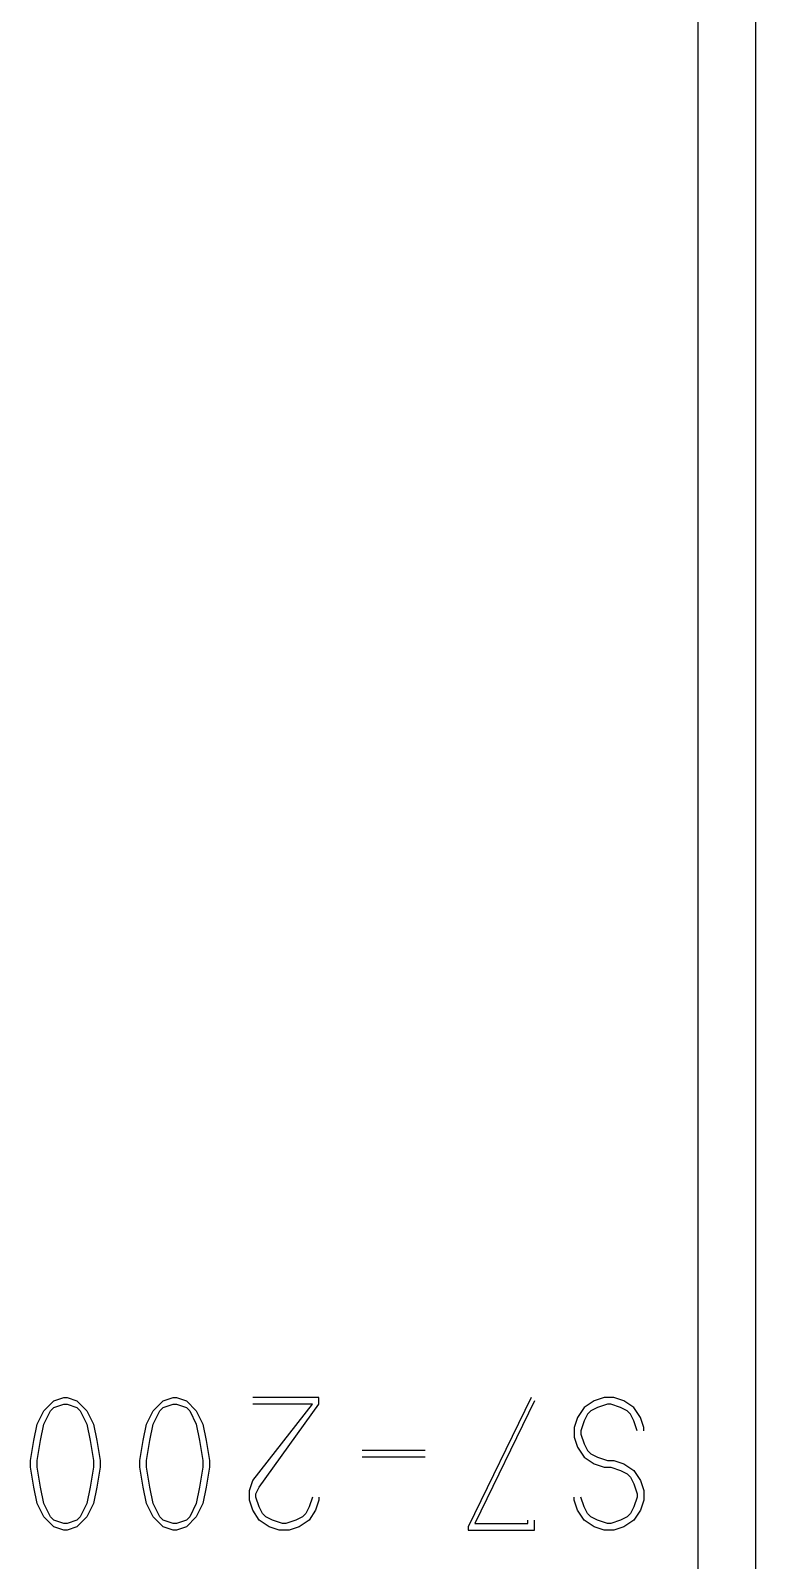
# Model space of a CAD drawing. Header units: millimetres. Extents: x 408 to 981, y 278 to 684.
# Drawn here: x 723.24 to 733.08, y 446.26 to 467.02 of the extents above; entities that cross this region are included whole.
import ezdxf

# ---------------------------------------------------------------- set-up
doc = ezdxf.new("R2010")
doc.units = ezdxf.units.MM
doc.layers.add('0007LEVEL_1', color=7, linetype='Continuous')
doc.layers.add('8_ALL_NOTES_BALLOONS_SYMBOLS_GT', color=7, linetype='Continuous')

msp = doc.modelspace()

# ---------------------------------------------------------------- linework, layer by layer
at = {"color": 7, "linetype": 'Continuous'}
msp.add_line((733.083, 516.296), (733.083, 437.896), dxfattribs=at)
at = {"layer": '0007LEVEL_1', "color": 7, "linetype": 'Continuous'}
for p, q in [((723.423, 448.291), (723.558, 448.426)), ((723.558, 448.426), (723.693, 448.471)), ((723.693, 448.471), (723.738, 448.471)), ((723.738, 448.471), (723.873, 448.426)), ((723.873, 448.426), (724.008, 448.291)), ((724.908, 448.291), (725.043, 448.426)), ((725.043, 448.426), (725.178, 448.471)), ((725.178, 448.471), (725.223, 448.471)), ((725.223, 448.471), (725.358, 448.426)), ((725.358, 448.426), (725.493, 448.291)), ((727.158, 448.471), (726.258, 448.471)), ((727.158, 448.381), (727.158, 448.471)), ((730.038, 448.471), (729.183, 446.716)), ((730.083, 448.426), (729.273, 446.761)), ((730.893, 448.426), (730.758, 448.336)), ((731.028, 448.471), (730.893, 448.426)), ((731.163, 448.471), (731.028, 448.471)), ((731.298, 448.426), (731.163, 448.471)), ((731.433, 448.336), (731.298, 448.426)), ((723.333, 448.111), (723.423, 448.291)), ((723.423, 448.111), (723.513, 448.291)), ((723.513, 448.291), (723.558, 448.336)), ((723.558, 448.336), (723.693, 448.381)), ((723.693, 448.381), (723.738, 448.381)), ((723.738, 448.381), (723.873, 448.336)), ((723.873, 448.336), (723.918, 448.291)), ((723.918, 448.291), (724.008, 448.111)), ((724.008, 448.291), (724.098, 448.111)), ((724.818, 448.111), (724.908, 448.291)), ((724.908, 448.111), (724.998, 448.291)), ((724.998, 448.291), (725.043, 448.336)), ((725.043, 448.336), (725.178, 448.381)), ((725.178, 448.381), (725.223, 448.381)), ((725.223, 448.381), (725.358, 448.336)), ((725.358, 448.336), (725.403, 448.291)), ((725.403, 448.291), (725.493, 448.111)), ((725.493, 448.291), (725.583, 448.111)), ((726.258, 447.346), (727.068, 448.381)), ((727.068, 448.381), (726.258, 448.381)), ((726.348, 447.256), (727.158, 448.381)), ((730.758, 448.336), (730.668, 448.201)), ((730.803, 448.246), (730.758, 448.156)), ((730.848, 448.291), (730.803, 448.246)), ((730.938, 448.336), (730.848, 448.291)), ((731.073, 448.381), (730.938, 448.336)), ((731.118, 448.381), (731.073, 448.381)), ((731.253, 448.336), (731.118, 448.381)), ((731.343, 448.291), (731.253, 448.336)), ((731.388, 448.246), (731.343, 448.291)), ((731.433, 448.156), (731.388, 448.246)), ((731.523, 448.201), (731.433, 448.336)), ((723.288, 447.886), (723.333, 448.111)), ((723.378, 447.886), (723.423, 448.111)), ((724.008, 448.111), (724.053, 447.886)), ((724.098, 448.111), (724.143, 447.886)), ((724.773, 447.886), (724.818, 448.111)), ((724.863, 447.886), (724.908, 448.111)), ((725.493, 448.111), (725.538, 447.886)), ((725.583, 448.111), (725.628, 447.886)), ((730.668, 448.201), (730.623, 448.066)), ((730.623, 448.066), (730.623, 447.931)), ((730.758, 448.156), (730.713, 448.021)), ((730.713, 448.021), (730.713, 447.976)), ((731.478, 448.021), (731.433, 448.156)), ((731.568, 448.066), (731.523, 448.201)), ((731.568, 448.021), (731.568, 448.066)), ((723.243, 447.616), (723.288, 447.886)), ((723.333, 447.616), (723.378, 447.886)), ((724.053, 447.886), (724.098, 447.616)), ((724.143, 447.886), (724.188, 447.616)), ((724.728, 447.616), (724.773, 447.886)), ((724.818, 447.616), (724.863, 447.886)), ((725.538, 447.886), (725.583, 447.616)), ((725.628, 447.886), (725.673, 447.616)), ((730.623, 447.931), (730.668, 447.796)), ((730.713, 447.976), (730.758, 447.841)), ((730.758, 447.841), (730.803, 447.751)), ((723.243, 447.526), (723.243, 447.616)), ((723.333, 447.526), (723.333, 447.616)), ((724.098, 447.616), (724.098, 447.526)), ((724.188, 447.616), (724.188, 447.526)), ((724.728, 447.526), (724.728, 447.616)), ((724.818, 447.526), (724.818, 447.616)), ((725.583, 447.616), (725.583, 447.526)), ((725.673, 447.616), (725.673, 447.526)), ((728.598, 447.751), (727.743, 447.751)), ((728.598, 447.661), (727.743, 447.661)), ((730.668, 447.796), (730.758, 447.661)), ((730.758, 447.661), (730.893, 447.571)), ((730.803, 447.751), (730.848, 447.706)), ((730.848, 447.706), (730.938, 447.661)), ((730.938, 447.661), (731.073, 447.616)), ((731.073, 447.616), (731.163, 447.616)), ((731.163, 447.616), (731.298, 447.571)), ((723.288, 447.256), (723.243, 447.526)), ((723.378, 447.256), (723.333, 447.526)), ((724.098, 447.526), (724.053, 447.256)), ((724.188, 447.526), (724.143, 447.256)), ((724.773, 447.256), (724.728, 447.526)), ((724.863, 447.256), (724.818, 447.526)), ((725.583, 447.526), (725.538, 447.256)), ((725.673, 447.526), (725.628, 447.256)), ((730.893, 447.571), (731.028, 447.526)), ((731.028, 447.526), (731.118, 447.526)), ((731.118, 447.526), (731.253, 447.481)), ((731.253, 447.481), (731.343, 447.436)), ((731.298, 447.571), (731.433, 447.481)), ((731.343, 447.436), (731.388, 447.391)), ((731.388, 447.391), (731.433, 447.301)), ((731.433, 447.481), (731.523, 447.346)), ((723.333, 447.031), (723.288, 447.256)), ((723.423, 447.031), (723.378, 447.256)), ((724.053, 447.256), (724.008, 447.031)), ((724.143, 447.256), (724.098, 447.031)), ((724.818, 447.031), (724.773, 447.256)), ((724.908, 447.031), (724.863, 447.256)), ((725.538, 447.256), (725.493, 447.031)), ((725.628, 447.256), (725.583, 447.031)), ((726.213, 447.211), (726.258, 447.346)), ((726.213, 447.076), (726.213, 447.211)), ((726.303, 447.166), (726.348, 447.256)), ((731.433, 447.301), (731.478, 447.166)), ((731.523, 447.346), (731.568, 447.211)), ((731.568, 447.211), (731.568, 447.076)), ((723.423, 446.851), (723.333, 447.031)), ((723.513, 446.851), (723.423, 447.031)), ((724.008, 447.031), (723.918, 446.851)), ((724.098, 447.031), (724.008, 446.851)), ((724.908, 446.851), (724.818, 447.031)), ((724.998, 446.851), (724.908, 447.031)), ((725.493, 447.031), (725.403, 446.851)), ((725.583, 447.031), (725.493, 446.851)), ((726.258, 446.941), (726.213, 447.076)), ((726.303, 447.121), (726.303, 447.166)), ((726.348, 446.986), (726.303, 447.121)), ((726.393, 446.896), (726.348, 446.986)), ((727.023, 446.986), (726.978, 446.896)), ((727.068, 447.121), (727.023, 446.986)), ((727.158, 447.076), (727.113, 446.941)), ((727.158, 447.121), (727.158, 447.076)), ((730.623, 447.076), (730.623, 447.121)), ((730.668, 446.941), (730.623, 447.076)), ((730.758, 446.986), (730.713, 447.121)), ((730.803, 446.896), (730.758, 446.986)), ((731.433, 446.986), (731.388, 446.896)), ((731.478, 447.121), (731.433, 446.986)), ((731.478, 447.166), (731.478, 447.121)), ((731.568, 447.076), (731.523, 446.941)), ((723.558, 446.716), (723.423, 446.851)), ((723.558, 446.806), (723.513, 446.851)), ((723.693, 446.761), (723.558, 446.806)), ((723.873, 446.806), (723.738, 446.761)), ((724.008, 446.851), (723.873, 446.716)), ((723.918, 446.851), (723.873, 446.806)), ((725.043, 446.716), (724.908, 446.851)), ((725.043, 446.806), (724.998, 446.851)), ((725.178, 446.761), (725.043, 446.806)), ((725.358, 446.806), (725.223, 446.761)), ((725.493, 446.851), (725.358, 446.716)), ((725.403, 446.851), (725.358, 446.806)), ((726.348, 446.806), (726.258, 446.941)), ((726.483, 446.716), (726.348, 446.806)), ((726.438, 446.851), (726.393, 446.896)), ((726.528, 446.806), (726.438, 446.851)), ((726.663, 446.761), (726.528, 446.806)), ((726.843, 446.806), (726.708, 446.761)), ((726.933, 446.851), (726.843, 446.806)), ((727.023, 446.806), (726.888, 446.716)), ((726.978, 446.896), (726.933, 446.851)), ((727.113, 446.941), (727.023, 446.806)), ((729.993, 446.761), (729.993, 446.806)), ((730.083, 446.671), (730.083, 446.806)), ((730.758, 446.806), (730.668, 446.941)), ((730.893, 446.716), (730.758, 446.806)), ((730.848, 446.851), (730.803, 446.896)), ((730.938, 446.806), (730.848, 446.851)), ((731.073, 446.761), (730.938, 446.806)), ((731.253, 446.806), (731.118, 446.761)), ((731.343, 446.851), (731.253, 446.806)), ((731.433, 446.806), (731.298, 446.716)), ((731.388, 446.896), (731.343, 446.851)), ((731.523, 446.941), (731.433, 446.806)), ((723.693, 446.671), (723.558, 446.716)), ((723.738, 446.761), (723.693, 446.761)), ((723.738, 446.671), (723.693, 446.671)), ((723.873, 446.716), (723.738, 446.671)), ((725.178, 446.671), (725.043, 446.716)), ((725.223, 446.761), (725.178, 446.761)), ((725.223, 446.671), (725.178, 446.671)), ((725.358, 446.716), (725.223, 446.671)), ((726.618, 446.671), (726.483, 446.716)), ((726.753, 446.671), (726.618, 446.671)), ((726.708, 446.761), (726.663, 446.761)), ((726.888, 446.716), (726.753, 446.671)), ((729.183, 446.716), (729.183, 446.671)), ((729.183, 446.671), (730.083, 446.671)), ((729.273, 446.761), (729.993, 446.761)), ((731.028, 446.671), (730.893, 446.716)), ((731.163, 446.671), (731.028, 446.671)), ((731.118, 446.761), (731.073, 446.761)), ((731.298, 446.716), (731.163, 446.671))]:
    msp.add_line(p, q, dxfattribs=at)
at = {"layer": '8_ALL_NOTES_BALLOONS_SYMBOLS_GT', "color": 7, "linetype": 'Continuous'}
for p, q in [((733.083, 516.296), (733.083, 429.896)), ((732.304, 437.896), (732.304, 478.141))]:
    msp.add_line(p, q, dxfattribs=at)

doc.saveas('drawing.dxf')
